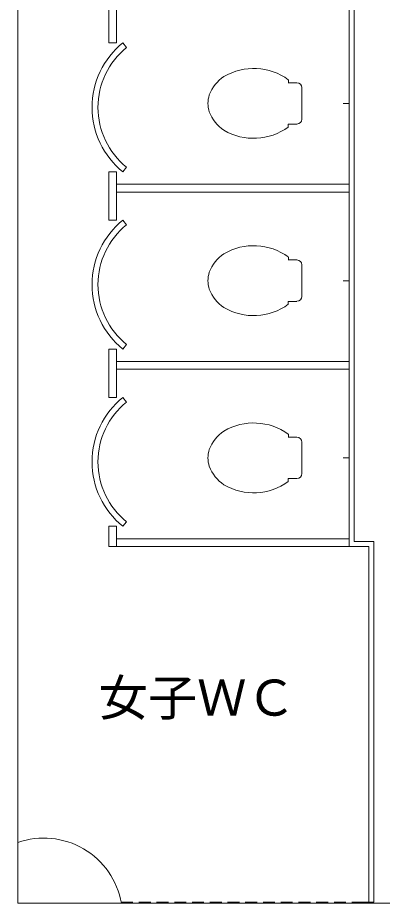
# Model space of a CAD drawing. Units: millimetres, scale not verified. Extents: x -10957 to 29043, y -19395 to 8905.
# Drawn here: x -10957 to -9107, y -19395 to -14899 of the extents above; entities that cross this region are included whole.
import ezdxf
from ezdxf.enums import TextEntityAlignment as Align

# ---------------------------------------------------------------- set-up
doc = ezdxf.new("R2010")
doc.units = ezdxf.units.MM
doc.header["$LTSCALE"] = 50
doc.linetypes.add('DASHED1', pattern=[1.8, 1.2, -0.6])
for name, color, linetype, lineweight in [('D-0', 7, 'Continuous', 18), ('D-A', 7, 'Continuous', 18), ('F-F', 7, 'Continuous', 18)]:
    doc.layers.add(name, color=color, linetype=linetype, lineweight=lineweight)
doc.styles.add('ＭＳ ゴシック', font='')
doc.styles.get('ＭＳ ゴシック').set_extended_font_data('MS Gothic')

msp = doc.modelspace()

# ---------------------------------------------------------------- linework, layer by layer
at = {"layer": 'D-0'}
for p, q in [((-9250.03, -17558.69), (-9250.03, -12533.69)), ((-9275.03, -12558.69), (-9275.03, -17583.69)), ((-10495.06, -15026.69), (-10495.06, -14780.69)), ((-10455.06, -15026.69), (-10455.06, -14780.69)), ((-10495.06, -15026.69), (-10455.06, -15026.69)), ((-10404.81, -15050.04), (-10423.63, -15026.69)), ((-9569.14, -15228.6), (-9583.98, -15228.6)), ((-9583.66, -15228.6), (-9583.66, -15213.77)), ((-9569.14, -15228.6), (-9540.11, -15228.6)), ((-9515.18, -15253.53), (-9515.18, -15413.53)), ((-9275.03, -15333.69), (-9305.33, -15333.69)), ((-9569.14, -15438.77), (-9540.11, -15438.77)), ((-10455.06, -15926.69), (-10455.06, -15680.69)), ((-10404.8, -15657.33), (-10423.63, -15680.69)), ((-10455.06, -15743.69), (-9275.03, -15743.69)), ((-10455.06, -15783.69), (-9275.03, -15783.69)), ((-10455.06, -15926.69), (-10455.06, -15783.69)), ((-10455.06, -15926.69), (-10495.06, -15926.69)), ((-10404.81, -15950.04), (-10423.63, -15926.69)), ((-9569.14, -16128.6), (-9583.98, -16128.6)), ((-9583.66, -16128.6), (-9583.66, -16113.77)), ((-9569.14, -16128.6), (-9540.11, -16128.6)), ((-9515.18, -16153.53), (-9515.18, -16313.53)), ((-9275.03, -16233.69), (-9305.33, -16233.69)), ((-9569.14, -16338.77), (-9540.11, -16338.77)), ((-10455.06, -16826.69), (-10455.06, -16580.69)), ((-10404.8, -16557.33), (-10423.63, -16580.69)), ((-10455.06, -16643.69), (-9275.04, -16643.69)), ((-10455.06, -16683.69), (-9275.04, -16683.69)), ((-10455.06, -16826.69), (-10455.06, -16683.69)), ((-10495.06, -16826.69), (-10455.06, -16826.69)), ((-10423.63, -16826.69), (-10404.81, -16850.04)), ((-9569.14, -17028.6), (-9583.98, -17028.6)), ((-9583.66, -17028.6), (-9583.66, -17013.77)), ((-9569.14, -17028.6), (-9540.11, -17028.6)), ((-9515.18, -17053.53), (-9515.18, -17213.53)), ((-9275.04, -17133.69), (-9305.33, -17133.69)), ((-9569.14, -17238.77), (-9583.98, -17238.77)), ((-9583.98, -17238.77), (-9583.98, -17253.6)), ((-9569.14, -17238.77), (-9540.11, -17238.77)), ((-10495.06, -17480.69), (-10455.06, -17480.69)), ((-10495.06, -17583.69), (-10495.06, -17480.69)), ((-10455.06, -17480.69), (-10455.06, -17583.69)), ((-10404.8, -17457.33), (-10423.63, -17480.69)), ((-10455.06, -17543.69), (-9275.04, -17543.69)), ((-9250.03, -17558.69), (-9150.03, -17558.69)), ((-9150.03, -17558.69), (-9150.03, -19388.69)), ((-10495.06, -17583.69), (-9275.04, -17583.69)), ((-9275.03, -17583.69), (-9175.03, -17583.69)), ((-9175.03, -17583.69), (-9175.03, -19388.69)), ((-9200.03, -19388.69), (-9200.03, -19394.87)), ((-9175.03, -19388.69), (-9150.03, -19388.69)), ((-9175.03, -19388.69), (-9175.03, -19394.87))]:
    msp.add_line(p, q, dxfattribs=at)
at = {"layer": 'D-0', "linetype": 'DASHED1'}
msp.add_line((-10432.13, -19388.69), (-9200.03, -19388.69), dxfattribs=at)
at = {"layer": 'D-0'}
for points in [[(-9569.14, -15438.77), (-9583.98, -15438.77), (-9583.98, -15453.6)], [(-10495.06, -15926.69), (-10495.06, -15680.69), (-10455.06, -15680.69)], [(-9569.14, -16338.77), (-9583.98, -16338.77), (-9583.98, -16353.6)], [(-10495.06, -16826.69), (-10495.06, -16580.69), (-10455.06, -16580.69)], [(-9175.03, -19388.69), (-9200.03, -19388.69), (-9175.03, -19388.69)]]:
    msp.add_lwpolyline(points, dxfattribs=at)
for centre, radius, start, end in [((-10160.06, -15353.69), 420, 128.87018, 231.1301), ((-10160.06, -15353.69), 390, 128.87018, 231.1301), ((-9805.19, -15357.36), 191.55, 123.33, 159.68), ((-9759.75, -15453.6), 297.58, 53.81, 120.44), ((-9540.11, -15253.53), 24.93, 0, 90), ((-9854.73, -15333.69), 136.96, 161.86, 198.14), ((-9805.19, -15309.71), 191.55, 200.32, 236.67), ((-9540.11, -15413.53), 24.93, 270, 0), ((-9759.75, -15213.46), 297.58, 239.56, 306.19), ((-10160.06, -16253.69), 420, 128.87018, 231.1301), ((-10160.06, -16253.69), 390, 128.87018, 231.1301), ((-9759.75, -16353.6), 297.58, 53.81, 120.44), ((-9805.19, -16257.36), 191.55, 123.33, 159.68), ((-9540.11, -16153.53), 24.93, 0, 90), ((-9854.73, -16233.69), 136.96, 161.86, 198.14), ((-9805.19, -16209.71), 191.55, 200.32, 236.67), ((-9540.11, -16313.53), 24.93, 270, 0), ((-9759.75, -16113.46), 297.58, 239.56, 306.19), ((-10160.06, -17153.69), 420, 128.87018, 231.1301), ((-10160.06, -17153.69), 390, 128.87018, 231.1301), ((-9759.75, -17253.6), 297.58, 53.81, 120.44), ((-9805.19, -17157.36), 191.55, 123.33, 159.68), ((-9540.11, -17053.53), 24.93, 0, 90), ((-9854.73, -17133.69), 136.96, 161.86, 198.14), ((-9805.19, -17109.71), 191.55, 200.32, 236.67), ((-9540.11, -17213.53), 24.93, 270, 0), ((-9759.75, -17013.46), 297.58, 239.56, 306.19), ((-10825.03, -19463.69), 400, 9.90631, 109.27003)]:
    msp.add_arc(centre, radius, start, end, dxfattribs=at)
at = {"layer": 'F-F'}
for p, q in [((-10957.04, 8905.13), (-10957.04, -19394.87)), ((-10957.04, -19394.87), (29042.96, -19394.87))]:
    msp.add_line(p, q, dxfattribs=at)

# ---------------------------------------------------------------- texts
at = {"layer": 'D-A', "style": 'ＭＳ ゴシック'}
msp.add_text('女子ＷＣ', height=183.3, dxfattribs=at).set_placement((-10546.5, -18497.37), align=Align.BOTTOM_LEFT)

doc.saveas('drawing.dxf')
